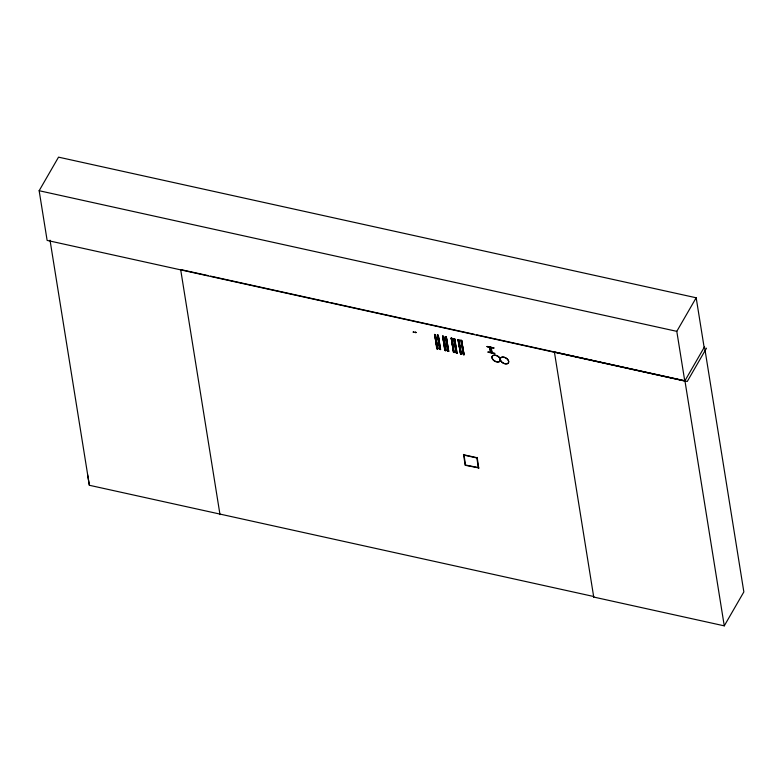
<?xml version="1.0" encoding="UTF-8"?>
<svg xmlns="http://www.w3.org/2000/svg" width="783" height="783" viewBox="0 0 783 783"><rect width="100%" height="100%" fill="white"/><g stroke="black" fill="none" stroke-linecap="round" stroke-linejoin="round"><path stroke-width="1.17" d="M487.985 352.193L494.778 353.671M413.228 332.07L413.845 331.855M413.688 331.718L413.894 332.276L413.15 332.051M415.92 332.227L415.293 332.442M490.491 349.786L491.088 349.805M491.303 350.314L490.549 350.148M487.966 351.919L494.836 353.28M415.235 332.08L415.969 332.648L415.225 332.423M415.91 332.579L415.381 332.511M593.631 597.038L724.265 625.852L743.85 591.928L704.514 346.84L684.773 381.037L47.127 240.41L39.15 190.719L58.529 157.148L696.175 297.775L704.152 347.466M487.085 346.663L493.985 347.936L487.183 346.438M491.068 352.389L490.207 347.114M490.853 347.495L491.812 352.761L490.941 347.476M478.883 467.96L465.131 465.249L463.605 454.434M478.462 467.588L465.464 465.033L464.025 454.806M478.296 467.872L476.857 457.634M478.726 468.244L477.19 457.429M684.773 381.037L676.796 331.346L696.175 297.775M706.481 348.181L687.259 381.468L554.393 351.968L593.729 597.057L593.631 596.489L89.36 485.274L87.559 474.596M434.487 334.449L437.168 348.817M435.113 334.595L437.873 348.964L435.152 334.595M435.583 334.693L437.834 348.964M438.274 335.31L440.105 349.463M442.561 336.24L445.321 350.608L444.822 350.471L442.914 336.073L445.556 350.647L443.198 336.367M443.188 336.357L443.716 336.475L446.007 350.745L445.478 350.618M448.747 351.352L448.209 351.234L446.31 336.827L448.718 351.361L446.281 336.935M453.455 352.262L451.214 337.904L453.631 352.438L454.316 352.575L452.026 338.305L451.341 338.168M456.323 353.055L453.572 338.657L454.101 338.775L456.362 353.055L453.856 338.608L454.757 338.922L457.027 353.192L454.757 338.922M454.522 338.755L456.558 353.104M457.859 339.616L460.619 353.975L458.172 339.548M458.329 339.714L459.014 339.851L461.275 354.122L458.554 339.753M460.551 340.194L461.089 340.321L463.35 354.591L460.844 340.145M436.699 348.68L437.227 348.807M461.657 340.458L463.536 354.64M438.333 335.3L440.623 349.57L439.88 349.414M445.733 336.954L448.062 351.215M453.856 352.487L451.781 338.139L453.817 352.487M456.518 353.064L457.047 353.192M460.766 353.994L461.275 354.122M463.507 354.601L464.035 354.728L461.5 340.292L464.016 354.738M437.501 335.007L439.723 349.257M438.098 335.134L440.535 349.561M443.481 336.308L445.811 350.569M445.302 336.856L447.592 351.127M451.194 338.011L453.563 352.419M458.769 339.675L461.099 353.945M461.686 340.478L464.035 354.728M436.992 348.641L434.702 334.37M436.738 348.719L434.849 334.537M445.175 350.441L442.816 336.161M460.805 354.024L458.476 339.724M39.15 190.719L676.796 331.346M181.852 269.812L208.121 275.606M210.51 276.125L328.723 302.199M331.111 302.727L474.39 334.321M476.778 334.85L553.199 351.704M554.393 351.968L684.929 380.753L724.265 625.852M487.095 346.585L493.887 348.083M463.438 454.708L477.033 457.712M463.869 455.089L476.7 457.918M491.215 347.544L492.086 352.83M445.928 336.984L448.287 351.264M460.58 353.975L458.114 339.538M490.168 347.133L490.951 352.595M442.601 336.24L444.891 350.5M180.658 269.548L219.994 514.637M50.024 240.185L89.36 485.274M437.531 334.899L439.938 349.433L437.531 334.899M489.767 347.231L490.569 352.516L489.767 347.231M501.042 361.306A4.649 2.897 30 0 0 508.402 362.93A4.649 2.897 30 0 0 503.929 357.185A4.649 2.897 30 0 0 501.042 361.306A4.639 2.897 30 0 0 508.382 362.93A4.639 2.897 30 0 0 503.919 357.195A4.639 2.897 30 0 0 501.042 361.315M492.761 359.466A4.62 2.887 30 0 0 500.073 361.08A4.62 2.887 30 0 0 495.629 355.365A4.62 2.887 30 0 0 492.761 359.466M492.81 359.348A4.649 2.897 30 0 0 500.171 360.963A4.649 2.897 30 0 0 495.698 355.218A4.649 2.897 30 0 0 492.81 359.348"/></g></svg>
